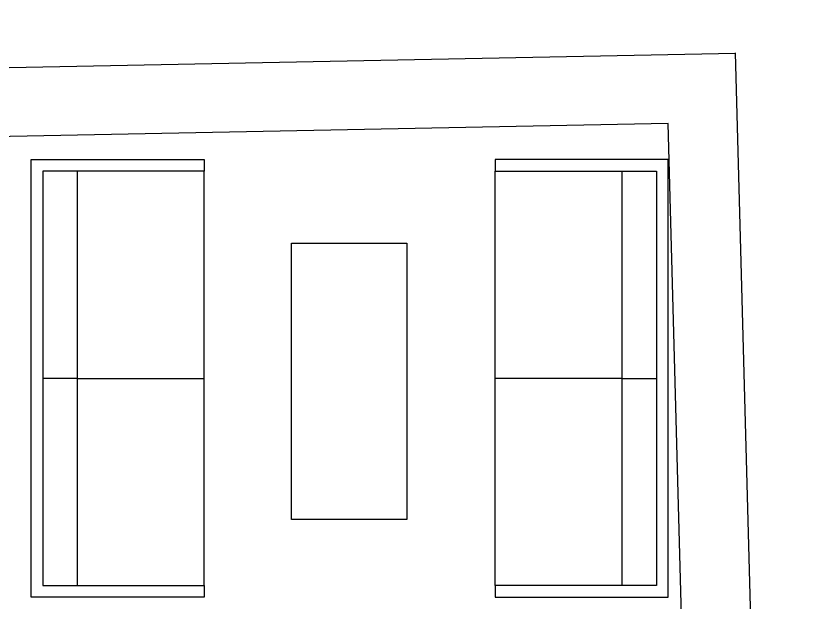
# Model space of a CAD drawing. Header units: millimetres. Extents: x 24870 to 27223, y 1839 to 3696.
# Drawn here: x 26876.4 to 27222.8, y 3169.9 to 3424.4 of the extents above; entities that cross this region are included whole.
import ezdxf

# ---------------------------------------------------------------- set-up
doc = ezdxf.new("R2010")
doc.units = ezdxf.units.MM
doc.layers.add('0-gnl-parapet', color=252, linetype='Continuous')

msp = doc.modelspace()

# ---------------------------------------------------------------- linework, layer by layer
for p, q in [((26883.071, 3172.042), (26883.071, 3362.042)), ((26883.071, 3362.042), (26958.071, 3362.042)), ((26958.071, 3362.042), (26958.071, 3357.042)), ((27159.449, 3362.042), (27084.449, 3362.042)), ((27084.449, 3362.042), (27084.449, 3357.042)), ((27159.449, 3172.042), (27159.449, 3362.042)), ((26958.071, 3357.042), (26888.071, 3357.042)), ((26888.071, 3357.042), (26888.071, 3177.042)), ((26903.071, 3357.042), (26888.071, 3357.042)), ((26888.071, 3357.042), (26888.071, 3177.042)), ((26903.071, 3177.042), (26903.071, 3357.042)), ((26958.071, 3177.042), (26958.071, 3357.042)), ((27084.449, 3357.042), (27154.449, 3357.042)), ((27084.449, 3177.042), (27084.449, 3357.042)), ((27139.449, 3177.042), (27139.449, 3357.042)), ((27139.449, 3357.042), (27154.449, 3357.042)), ((27154.449, 3357.042), (27154.449, 3177.042)), ((27154.449, 3357.042), (27154.449, 3177.042)), ((26996.035, 3205.774), (26996.035, 3325.774)), ((26996.035, 3325.774), (27046.035, 3325.774)), ((27046.035, 3325.774), (27046.035, 3205.774)), ((26903.071, 3267.042), (26888.071, 3267.042)), ((26903.071, 3267.042), (26958.071, 3267.042)), ((27139.449, 3267.042), (27084.449, 3267.042)), ((27139.449, 3267.042), (27154.449, 3267.042)), ((27046.035, 3205.774), (26996.035, 3205.774)), ((26888.071, 3177.042), (26958.071, 3177.042)), ((26888.071, 3177.042), (26903.071, 3177.042)), ((26958.071, 3177.042), (26958.071, 3172.042)), ((27154.449, 3177.042), (27084.449, 3177.042)), ((27084.449, 3177.042), (27084.449, 3172.042)), ((27154.449, 3177.042), (27139.449, 3177.042)), ((26958.071, 3172.042), (26883.071, 3172.042)), ((27084.449, 3172.042), (27159.449, 3172.042))]:
    msp.add_line(p, q)
at = {"layer": '0-gnl-parapet'}
for points in [[(24904.831, 2642.853), (24918.613, 3424.382), (26380.507, 3424.382), (26382.242, 3392.315), (27188.702, 3408.273)], [(27222.77, 2146.225), (27188.7, 3408.36)], [(27177.853, 2698.416), (27159.517, 3377.69), (26353.853, 3361.748), (26352.087, 3394.382), (24948.089, 3394.382), (24934.826, 2642.324)]]:
    msp.add_lwpolyline(points, dxfattribs=at)

doc.saveas('drawing.dxf')
